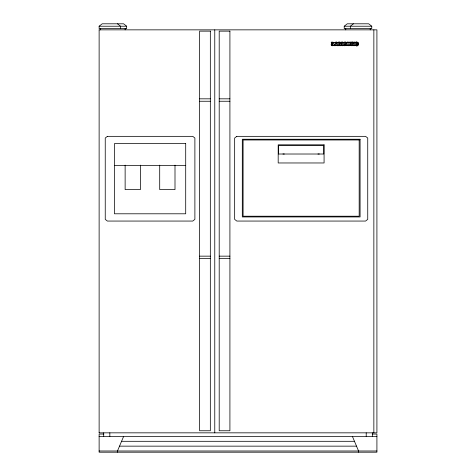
<?xml version="1.0" encoding="UTF-8"?>
<svg xmlns="http://www.w3.org/2000/svg" width="476" height="476" viewBox="0 0 476 476"><rect width="100%" height="100%" fill="white"/><g stroke="black" fill="none" stroke-linecap="round" stroke-linejoin="round"><path stroke-width="0.71" d="M123.599 436.468L117.483 450.992L117.483 452.2M343.862 42.453C342.232 43.685 348.563 45.744 344.338 44.548L343.446 44.75C344.868 47.701 348.878 43.542 344.779 43.209C344.303 41.817 346.683 43.738 346.534 42.62C345.981 41.763 344.541 41.751 343.862 42.453L334.027 42.447C326.714 40.525 336.312 46.719 331.95 44.548L331.058 44.75C331.492 46.618 335.419 45.678 333.985 43.869C330.213 42.209 333.849 43.179 334.027 42.447M331.718 42.447L331.718 45.357L358.041 45.357L358.041 42.453M99.127 26.222L102.185 23.8L123.599 23.8L126.664 26.222L126.664 28.643L99.127 28.643L99.127 26.222L126.664 26.222M344.225 26.222L347.284 23.8L368.704 23.8L371.762 26.222L371.762 28.643L344.225 28.643L344.225 26.222L371.762 26.222M353.406 23.8L350.348 26.222L350.348 28.643M317.962 154.016L319.319 153.986M99.103 29.851L376.915 29.851L376.915 432.839L99.103 432.839M346.415 42.447L356.589 42.447M199.628 98.829L210.332 98.829M219.204 98.829L229.914 98.829M199.628 101.251L210.332 101.251M219.204 101.251L229.914 101.251M114.424 165.392L185.705 165.392M199.628 256.153L210.332 256.153M219.204 256.153L229.914 256.153M199.628 258.575L210.332 258.575M219.204 258.575L229.914 258.575M103.714 434.047L99.127 434.047L99.127 452.2L376.915 452.2L376.915 434.047L372.327 434.047M99.062 436.468L376.938 436.468M121.564 441.306L354.477 441.306M119.524 446.149L356.518 446.149M99.062 450.992L376.938 450.992M282.946 153.986L284.309 154.016M117.483 23.8L120.541 26.222L120.541 28.643M352.436 436.468L358.559 450.992L358.559 452.2M373.856 29.851L373.856 432.839M372.327 432.839L372.327 436.468M370.233 28.643L370.233 29.851M366.211 432.839L366.211 436.468M345.755 28.643L345.755 29.851M214.771 29.851L214.771 432.839M175.001 165.142L175.001 189.591L159.704 189.591L159.704 165.142M140.426 165.142L140.426 189.591L125.134 189.591L125.134 165.142M125.134 28.643L125.134 29.851M109.837 432.839L109.837 436.468M103.714 432.839L103.714 436.468M100.656 28.643L100.656 29.851M99.127 29.851L99.127 432.839M350.514 44.095C350.413 47.671 345.338 44.958 347.349 42.019L348.373 42.019C347.153 46.041 350.907 46.035 349.658 42.019L350.514 42.019L350.514 44.095M358.559 44.191C355.328 50.682 353.388 37.628 358.559 43.227L357.637 43.346C356.441 40.752 355.274 46.071 357.476 44.922L357.637 44.375L356.94 44.375L356.94 43.738L358.559 43.738L358.559 44.191M341.935 42.62L340.983 45.708L340.239 45.708L339.364 42.62L339.364 45.708L338.531 45.708L338.531 42.019L340.037 42.019L340.691 44.298L341.435 42.019L342.893 42.019L342.893 45.708L341.935 45.708L341.935 42.62M336.3 42.804L335.36 45.708L334.384 45.708L335.782 42.019L336.812 42.019L338.144 45.708L337.163 45.708L336.3 42.804M107.386 136.344L105.244 138.04L105.244 219.365L107.386 221.06L192.744 221.06L194.886 219.365L194.886 138.04L192.744 136.344L107.386 136.344M236.798 136.344L234.656 138.04L234.656 219.365L236.798 221.06L365.592 221.06L367.734 219.365L367.734 138.04L365.592 136.344L236.798 136.344M210.332 31.142L199.628 31.142L199.628 430.756L210.332 430.756L210.332 31.142M229.914 31.142L219.204 31.142L219.204 430.756L229.914 430.756L229.914 31.142M352.532 42.013L351.395 42.013L351.395 45.708L352.186 45.708L352.186 43.036L353.608 45.708L354.525 45.708L354.525 42.013L353.733 42.013L353.733 44.31L352.532 42.013M360.088 139.248L242.302 139.248L242.302 216.943L360.088 216.943L360.088 139.248M359.172 139.974L243.093 139.974L243.093 216.217L359.172 216.217L359.172 139.974M185.705 143.609L114.424 143.609L114.424 213.795L185.705 213.795L185.705 143.609M324.079 144.817L278.186 144.817L278.186 162.97L324.079 162.97L324.079 144.817M323.769 145.543L278.496 145.543L278.496 154.016L323.769 154.016L323.769 145.543"/></g></svg>
